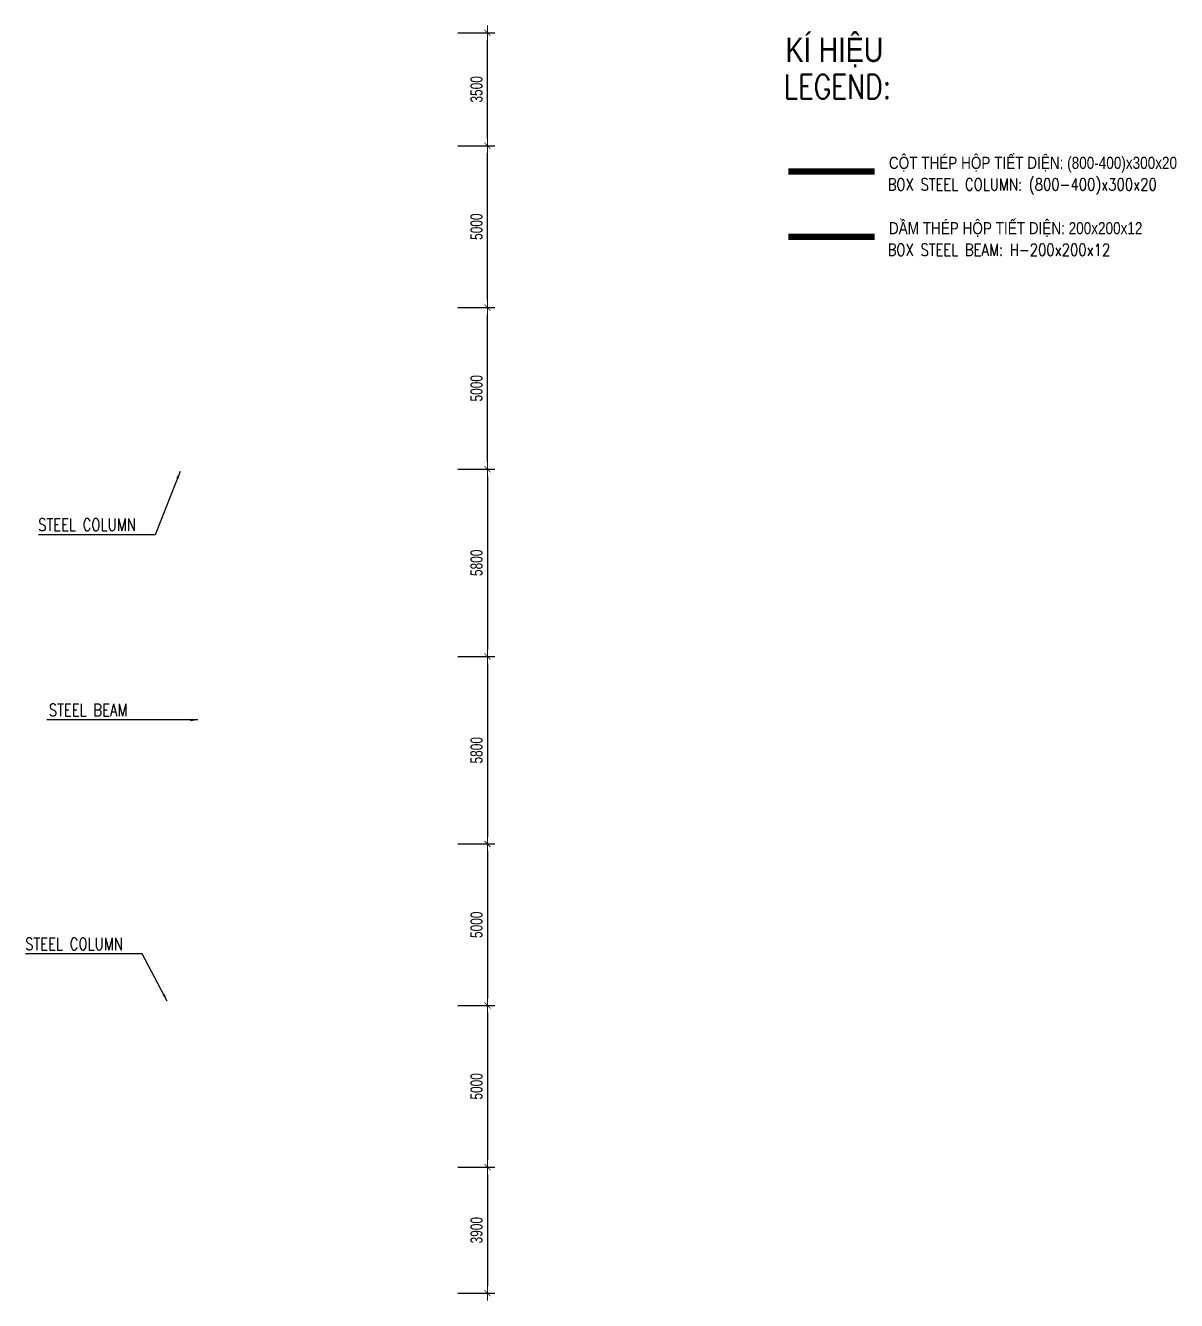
# Model space of a CAD drawing. Header units: millimetres. Extents: x 23216 to 117679, y 21515 to 85484.
# Drawn here: x 82049 to 117679, y 38075 to 77525 of the extents above; entities that cross this region are included whole.
import ezdxf
from ezdxf.enums import TextEntityAlignment as Align

# ---------------------------------------------------------------- set-up
doc = ezdxf.new("R2010")
doc.units = ezdxf.units.MM
doc.layers.get('0').update_dxf_attribs({"lineweight": 20})
doc.layers.get('Defpoints').update_dxf_attribs({"color": 151, "lineweight": 9})
for name, color, linetype, lineweight in [('NDC_S_DIM', 1, 'Continuous', 15), ('NDC_S_ENG TEXT', 2, 'Continuous', 20), ('NDC_S_SLAB', 2, 'Continuous', 20), ('NDC_S_VN TEXT', 7, 'Continuous', 20), ('NDC_Table', 3, 'Continuous', 20)]:
    doc.layers.add(name, color=color, linetype=linetype, lineweight=lineweight)
doc.styles.add('$0$NDC_EN TXT', font='romans.shx', dxfattribs={"width": 0.8})
doc.styles.add('NDC_DIM', font='', dxfattribs={"width": 0.75})
doc.styles.add('NDC_VIE TXT', font='arial.ttf', dxfattribs={"width": 0.8})
doc.styles.get('NDC_DIM').set_extended_font_data('Dotum')
doc.dimstyles.new('NDC_dim_150', dxfattribs={"dimscale": 150, "dimtxt": 2.5, "dimasz": 1.5, "dimexe": 1.5, "dimexo": 2.5, "dimgap": 1, "dimtad": 1, "dimdec": 0, "dimzin": 0, "dimdsep": 46, "dimtxsty": 'NDC_DIM', "dimblk": 'DIMMARK', "dimcen": 0.09, "dimdle": 1.2, "dimclrd": 1, "dimclre": 1, "dimclrt": 3, "dimadec": 0, "dimazin": 0, "dimtfac": 1, "dimtdec": 0, "dimtix": 1, "dimtofl": 0, "dimtmove": 0, "dimatfit": 3, "dimfxl": 8, "dimfxlon": 1, "dimtolj": 1, "dimtzin": 0, "dimarcsym": 0})

# ---------------------------------------------------------------- blocks, each defined once
blk = doc.blocks.new('DIMMARK')
at = {"layer": 'NDC_S_DIM', "color": 1}
blk.add_line((-1.5, 0), (1, 0), dxfattribs=at)
at = {"layer": 'NDC_S_DIM', "color": 2, "const_width": 0.1}
blk.add_lwpolyline([(-0.42, -0.42), (0.42, 0.42)], dxfattribs=at)
blk = doc.blocks.new('*D35')
at = {"layer": 'Defpoints', "color": 0, "transparency": 16777216}
for p in [(95052, 58000), (95052, 52200), (96350, 52200)]:
    blk.add_point(p, dxfattribs=at)
at = {"layer": 'NDC_S_DIM', "color": 1, "lineweight": -2, "transparency": 16777216}
for p, q in [((95427, 58000), (96575, 58000)), ((96350, 57775), (96350, 52425)), ((95427, 52200), (96575, 52200))]:
    blk.add_line(p, q, dxfattribs=at)
at = {"layer": 'NDC_S_DIM', "color": 1, "lineweight": -2, "transparency": 16777216, "xscale": 225, "yscale": 225, "zscale": 225}
for p, rotation in [((96350, 58000), 90), ((96350, 52200), 270)]:
    blk.add_blockref('DIMMARK', p, dxfattribs=dict(at, rotation=rotation))
at = {"layer": 'NDC_S_DIM', "color": 3, "transparency": 16777216, "insert": (96012, 55100), "char_height": 375, "attachment_point": 5, "rotation": 90, "style": 'NDC_DIM'}
blk.add_mtext('\\A1;5800', dxfattribs=at)
blk = doc.blocks.new('*D36')
at = {"layer": 'Defpoints', "color": 0, "transparency": 16777216}
for p in [(95052, 63800), (95052, 58000), (96350, 58000)]:
    blk.add_point(p, dxfattribs=at)
at = {"layer": 'NDC_S_DIM', "color": 1, "lineweight": -2, "transparency": 16777216}
for p, q in [((95427, 63800), (96575, 63800)), ((96350, 63575), (96350, 58225)), ((95427, 58000), (96575, 58000))]:
    blk.add_line(p, q, dxfattribs=at)
at = {"layer": 'NDC_S_DIM', "color": 1, "lineweight": -2, "transparency": 16777216, "xscale": 225, "yscale": 225, "zscale": 225}
for p, rotation in [((96350, 63800), 90), ((96350, 58000), 270)]:
    blk.add_blockref('DIMMARK', p, dxfattribs=dict(at, rotation=rotation))
at = {"layer": 'NDC_S_DIM', "color": 3, "transparency": 16777216, "insert": (96012, 60900), "char_height": 375, "attachment_point": 5, "rotation": 90, "style": 'NDC_DIM'}
blk.add_mtext('\\A1;5800', dxfattribs=at)
blk = doc.blocks.new('*D40')
at = {"layer": 'Defpoints', "color": 0, "transparency": 16777216}
for p in [(95052, 42200), (95052, 38300), (96350, 38300)]:
    blk.add_point(p, dxfattribs=at)
at = {"layer": 'NDC_S_DIM', "color": 1, "lineweight": -2, "transparency": 16777216}
for p, q in [((95427, 42200), (96575, 42200)), ((96350, 41975), (96350, 38525)), ((95427, 38300), (96575, 38300))]:
    blk.add_line(p, q, dxfattribs=at)
at = {"layer": 'NDC_S_DIM', "color": 1, "lineweight": -2, "transparency": 16777216, "xscale": 225, "yscale": 225, "zscale": 225}
for p, rotation in [((96350, 42200), 90), ((96350, 38300), 270)]:
    blk.add_blockref('DIMMARK', p, dxfattribs=dict(at, rotation=rotation))
at = {"layer": 'NDC_S_DIM', "color": 3, "transparency": 16777216, "insert": (96012, 40250), "char_height": 375, "attachment_point": 5, "rotation": 90, "style": 'NDC_DIM'}
blk.add_mtext('\\A1;3900', dxfattribs=at)
blk = doc.blocks.new('*D41')
at = {"layer": 'Defpoints', "color": 0, "transparency": 16777216}
for p in [(95052, 52200), (95052, 47200), (96350, 47200)]:
    blk.add_point(p, dxfattribs=at)
at = {"layer": 'NDC_S_DIM', "color": 1, "lineweight": -2, "transparency": 16777216}
for p, q in [((95427, 52200), (96575, 52200)), ((96350, 51975), (96350, 47425)), ((95427, 47200), (96575, 47200))]:
    blk.add_line(p, q, dxfattribs=at)
at = {"layer": 'NDC_S_DIM', "color": 1, "lineweight": -2, "transparency": 16777216, "xscale": 225, "yscale": 225, "zscale": 225}
for p, rotation in [((96350, 52200), 90), ((96350, 47200), 270)]:
    blk.add_blockref('DIMMARK', p, dxfattribs=dict(at, rotation=rotation))
at = {"layer": 'NDC_S_DIM', "color": 3, "transparency": 16777216, "insert": (96012, 49700), "char_height": 375, "attachment_point": 5, "rotation": 90, "style": 'NDC_DIM'}
blk.add_mtext('\\A1;5000', dxfattribs=at)
blk = doc.blocks.new('*D42')
at = {"layer": 'Defpoints', "color": 0, "transparency": 16777216}
for p in [(95052, 77300), (96350, 77300), (95052, 73800)]:
    blk.add_point(p, dxfattribs=at)
at = {"layer": 'NDC_S_DIM', "color": 1, "lineweight": -2, "transparency": 16777216}
for p, q in [((95427, 77300), (96575, 77300)), ((96350, 74025), (96350, 77075)), ((95427, 73800), (96575, 73800))]:
    blk.add_line(p, q, dxfattribs=at)
at = {"layer": 'NDC_S_DIM', "color": 1, "lineweight": -2, "transparency": 16777216, "xscale": 225, "yscale": 225, "zscale": 225}
for p, rotation in [((96350, 77300), 90), ((96350, 73800), 270)]:
    blk.add_blockref('DIMMARK', p, dxfattribs=dict(at, rotation=rotation))
at = {"layer": 'NDC_S_DIM', "color": 3, "transparency": 16777216, "insert": (96012, 75550), "char_height": 375, "attachment_point": 5, "rotation": 90, "style": 'NDC_DIM'}
blk.add_mtext('\\A1;3500', dxfattribs=at)
blk = doc.blocks.new('*D43')
at = {"layer": 'Defpoints', "color": 0, "transparency": 16777216}
for p in [(95052, 68800), (96350, 68800), (95052, 63800)]:
    blk.add_point(p, dxfattribs=at)
at = {"layer": 'NDC_S_DIM', "color": 1, "lineweight": -2, "transparency": 16777216}
for p, q in [((95427, 68800), (96575, 68800)), ((96350, 64025), (96350, 68575)), ((95427, 63800), (96575, 63800))]:
    blk.add_line(p, q, dxfattribs=at)
at = {"layer": 'NDC_S_DIM', "color": 1, "lineweight": -2, "transparency": 16777216, "xscale": 225, "yscale": 225, "zscale": 225}
for p, rotation in [((96350, 68800), 90), ((96350, 63800), 270)]:
    blk.add_blockref('DIMMARK', p, dxfattribs=dict(at, rotation=rotation))
at = {"layer": 'NDC_S_DIM', "color": 3, "transparency": 16777216, "insert": (96012, 66300), "char_height": 375, "attachment_point": 5, "rotation": 90, "style": 'NDC_DIM'}
blk.add_mtext('\\A1;5000', dxfattribs=at)
blk = doc.blocks.new('*D44')
at = {"layer": 'Defpoints', "color": 0, "transparency": 16777216}
for p in [(95052, 47200), (95052, 42200), (96350, 42200)]:
    blk.add_point(p, dxfattribs=at)
at = {"layer": 'NDC_S_DIM', "color": 1, "lineweight": -2, "transparency": 16777216}
for p, q in [((95427, 47200), (96575, 47200)), ((96350, 46975), (96350, 42425)), ((95427, 42200), (96575, 42200))]:
    blk.add_line(p, q, dxfattribs=at)
at = {"layer": 'NDC_S_DIM', "color": 1, "lineweight": -2, "transparency": 16777216, "xscale": 225, "yscale": 225, "zscale": 225}
for p, rotation in [((96350, 47200), 90), ((96350, 42200), 270)]:
    blk.add_blockref('DIMMARK', p, dxfattribs=dict(at, rotation=rotation))
at = {"layer": 'NDC_S_DIM', "color": 3, "transparency": 16777216, "insert": (96012, 44700), "char_height": 375, "attachment_point": 5, "rotation": 90, "style": 'NDC_DIM'}
blk.add_mtext('\\A1;5000', dxfattribs=at)
blk = doc.blocks.new('*D39')
at = {"layer": 'Defpoints', "color": 0, "transparency": 16777216}
for p in [(95052, 73800), (96350, 73800), (95052, 68800)]:
    blk.add_point(p, dxfattribs=at)
at = {"layer": 'NDC_S_DIM', "color": 1, "lineweight": -2, "transparency": 16777216}
for p, q in [((95427, 73800), (96575, 73800)), ((96350, 69025), (96350, 73575)), ((95427, 68800), (96575, 68800))]:
    blk.add_line(p, q, dxfattribs=at)
at = {"layer": 'NDC_S_DIM', "color": 1, "lineweight": -2, "transparency": 16777216, "xscale": 225, "yscale": 225, "zscale": 225}
for p, rotation in [((96350, 73800), 90), ((96350, 68800), 270)]:
    blk.add_blockref('DIMMARK', p, dxfattribs=dict(at, rotation=rotation))
at = {"layer": 'NDC_S_DIM', "color": 3, "transparency": 16777216, "insert": (96012, 71300), "char_height": 375, "attachment_point": 5, "rotation": 90, "style": 'NDC_DIM'}
blk.add_mtext('\\A1;5000', dxfattribs=at)

msp = doc.modelspace()

# ---------------------------------------------------------------- linework, layer by layer
at = {"layer": 'NDC_S_SLAB', "ltscale": 100, "const_width": 200}
msp.add_lwpolyline([(105659.2, 70987.3), (108336.5, 70987.3)], dxfattribs=at)
at = {"layer": 'NDC_Table', "ltscale": 100, "const_width": 200}
msp.add_lwpolyline([(105659.2, 73008.2), (108336.5, 73008.2)], dxfattribs=at)

# ---------------------------------------------------------------- texts
at = {"layer": 'NDC_S_ENG TEXT', "style": '$0$NDC_EN TXT', "width": 0.8}
for s, height, p in [('LEGEND:', 750, (105525.9, 75256.6)), ('BOX STEEL COLUMN: (800-400)x300x20', 375, (108737.9, 72419)), ('BOX STEEL BEAM: H-200x200x12', 375, (108737.9, 70398.2)), ('STEEL COLUMN', 375, (82443.8, 61892.1)), ('STEEL BEAM', 375, (82772.3, 56159.1)), ('STEEL COLUMN', 375, (82041.7, 48918.8))]:
    msp.add_text(s, height=height, dxfattribs=at).set_placement(p)
at = {"layer": 'NDC_S_VN TEXT', "style": 'NDC_VIE TXT', "width": 0.8}
msp.add_text('KÍ HIỆU', height=750, dxfattribs=at).set_placement((105576.1, 77147.6), align=Align.TOP_LEFT)
for s, p in [('CỘT THÉP HỘP TIẾT DIỆN: (800-400)x300x20', (108776.2, 73087.8)), ('DẦM THÉP HỘP TIẾT DIỆN: 200x200x12', (108776.2, 71067))]:
    msp.add_text(s, height=375, dxfattribs=at).set_placement(p)

# ---------------------------------------------------------------- dimensions: what is measured, and where the dimension line sits
at = {"layer": 'NDC_S_DIM'}
for base, p1, p2, angle, picture, middle in [((96350, 77300), (95051.9, 73800), (95051.9, 77300), 270, '*D42', (96012.2, 75550)), ((96350, 73800), (95051.9, 68800), (95051.9, 73800), 270, '*D39', (96012.2, 71300)), ((96350, 68800), (95051.9, 63800), (95051.9, 68800), 270, '*D43', (96012.2, 66300)), ((96350, 58000), (95051.9, 63800), (95051.9, 58000), 90, '*D36', (96012.2, 60900)), ((96350, 52200), (95051.9, 58000), (95051.9, 52200), 90, '*D35', (96012.2, 55100)), ((96350, 47200), (95051.9, 52200), (95051.9, 47200), 90, '*D41', (96012.2, 49700)), ((96350, 42200), (95051.9, 47200), (95051.9, 42200), 90, '*D44', (96012.2, 44700)), ((96350, 38300), (95051.9, 42200), (95051.9, 38300), 90, '*D40', (96012.2, 40250))]:
    dim = msp.add_linear_dim(base=base, p1=p1, p2=p2, angle=angle, dimstyle='NDC_dim_150', dxfattribs=at)
    dim.commit()
    dim.dimension.update_dxf_attribs({"geometry": picture, "text_midpoint": middle})

# ---------------------------------------------------------------- leaders
msp.add_leader([(87381, 56036.8), (82706.3, 56036.8)], dimstyle='NDC_dim_150', override={"dimgap": 1, "dimtad": 0})
at = {"layer": 'NDC_S_DIM', "ltscale": 100}
for points in [[(86837.4, 63723.6), (86063.1, 61769.8), (82450.8, 61769.8)], [(86435.3, 47341.7), (85661, 48796.6), (82048.7, 48796.6)]]:
    msp.add_leader(points, dimstyle='NDC_dim_150', override={"dimgap": 1, "dimtad": 0}, dxfattribs=at)

doc.saveas('drawing.dxf')
